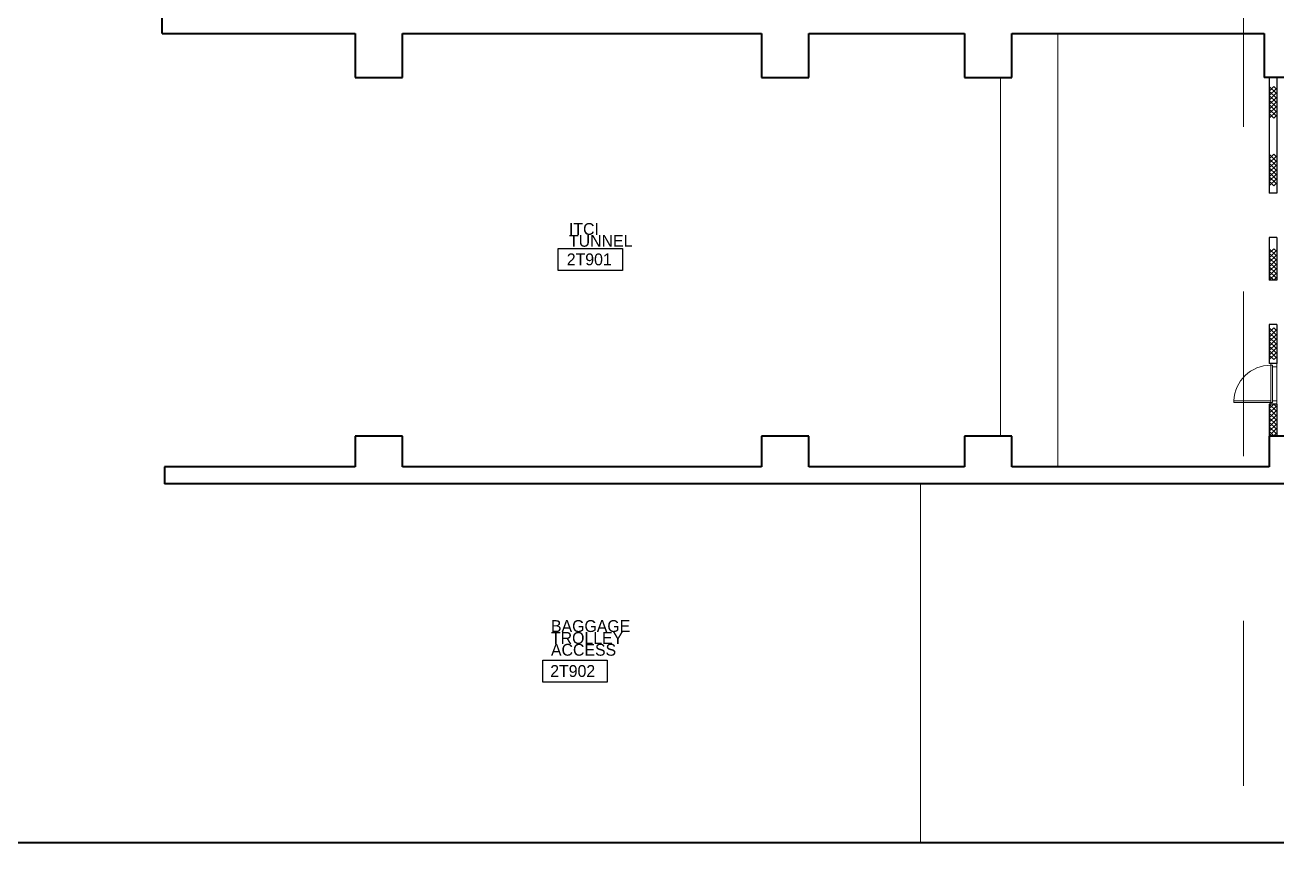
# Model space of a CAD drawing. Header units: metres. Extents: x 1807 to 3745, y 842 to 1968.
# Drawn here: x 3523.55 to 3560.53, y 1296.45 to 1320.85 of the extents above; entities that cross this region are included whole.
import ezdxf
from ezdxf.enums import TextEntityAlignment as Align

# ---------------------------------------------------------------- set-up
doc = ezdxf.new("R2010")
doc.units = ezdxf.units.M
doc.header["$MEASUREMENT"] = 0
doc.linetypes.add('DGN2', pattern=[9.732586, 4.866293, -4.866293])
for name, color, linetype, lineweight in [('Level 1', 7, 'Continuous', 0), ('Level 31', 7, 'Continuous', 0), ('Level 33', 7, 'Continuous', 0), ('TRIRIGA DOOR BOX', 7, 'Continuous', 0)]:
    doc.layers.add(name, color=color, linetype=linetype, lineweight=lineweight)
doc.styles.add('Style-CHAR_FAST_FONT', font='CHAR_FAST_FONT.shx', dxfattribs={"height": 0.2})

msp = doc.modelspace()

# ---------------------------------------------------------------- linework, layer by layer
at = {"layer": 'Level 1', "color": 7, "linetype": 'DGN2', "lineweight": 0}
msp.add_line((3559.54, 1585.49), (3559.54, 1258.51), dxfattribs=at)
at = {"layer": 'Level 1', "color": 7, "linetype": 'Continuous', "lineweight": 40}
for p, q in [((3527.6, 1320.6), (3527.6, 1321.1)), ((3527.6, 1320.6), (3533.3, 1320.6)), ((3533.3, 1320.6), (3533.3, 1319.3)), ((3534.7, 1319.3), (3534.7, 1320.6)), ((3534.7, 1320.6), (3545.3, 1320.6)), ((3545.3, 1320.6), (3545.3, 1319.3)), ((3546.7, 1319.3), (3546.7, 1320.6)), ((3546.7, 1320.6), (3551.3, 1320.6)), ((3551.3, 1320.6), (3551.3, 1319.3)), ((3552.7, 1319.3), (3552.7, 1320.6)), ((3552.7, 1320.6), (3560.15, 1320.6)), ((3560.15, 1320.6), (3560.15, 1319.3)), ((3533.3, 1319.3), (3534.7, 1319.3)), ((3545.3, 1319.3), (3546.7, 1319.3)), ((3551.3, 1319.3), (3552.7, 1319.3)), ((3561.7, 1319.3), (3560.15, 1319.3)), ((3534.7, 1308.7), (3533.3, 1308.7)), ((3533.3, 1308.7), (3533.3, 1307.8)), ((3534.7, 1307.8), (3534.7, 1308.7)), ((3546.7, 1308.7), (3545.3, 1308.7)), ((3545.3, 1308.7), (3545.3, 1307.8)), ((3546.7, 1307.8), (3546.7, 1308.7)), ((3552.7, 1308.7), (3551.3, 1308.7)), ((3551.3, 1308.7), (3551.3, 1307.8)), ((3552.7, 1307.8), (3552.7, 1308.7)), ((3561.7, 1308.7), (3560.3, 1308.7)), ((3560.3, 1308.7), (3560.3, 1307.8)), ((3527.67, 1307.8), (3527.67, 1307.3)), ((3533.3, 1307.8), (3527.67, 1307.8)), ((3545.3, 1307.8), (3534.7, 1307.8)), ((3551.3, 1307.8), (3546.7, 1307.8)), ((3560.3, 1307.8), (3552.7, 1307.8)), ((3561.7, 1307.3), (3527.67, 1307.3)), ((3521.2, 1296.7), (3561.7, 1296.7))]:
    msp.add_line(p, q, dxfattribs=at)
at = {"layer": 'Level 1', "color": 7, "linetype": 'Continuous', "lineweight": 0}
for p, q in [((3554.06, 1320.6), (3554.06, 1307.8)), ((3552.367, 1319.3), (3552.367, 1308.7)), ((3560.3, 1318.9), (3560.433, 1319.033)), ((3560.5, 1318.833), (3560.3, 1319.033)), ((3560.5, 1318.967), (3560.3, 1318.767)), ((3560.433, 1319.033), (3560.5, 1318.967)), ((3560.5, 1318.7), (3560.3, 1318.9)), ((3560.3, 1318.633), (3560.5, 1318.833)), ((3560.3, 1318.767), (3560.5, 1318.567)), ((3560.3, 1318.5), (3560.5, 1318.7)), ((3560.5, 1318.433), (3560.3, 1318.633)), ((3560.5, 1318.567), (3560.3, 1318.367)), ((3560.5, 1318.3), (3560.3, 1318.5)), ((3560.3, 1318.233), (3560.5, 1318.433)), ((3560.3, 1318.367), (3560.5, 1318.167)), ((3560.3, 1318.1), (3560.5, 1318.3)), ((3560.433, 1318.1), (3560.3, 1318.233)), ((3560.5, 1318.167), (3560.433, 1318.1)), ((3560.3, 1316.9), (3560.433, 1317.033)), ((3560.5, 1316.833), (3560.3, 1317.033)), ((3560.5, 1316.967), (3560.3, 1316.767)), ((3560.5, 1316.7), (3560.3, 1316.9)), ((3560.3, 1316.633), (3560.5, 1316.833)), ((3560.3, 1316.767), (3560.5, 1316.567)), ((3560.3, 1316.5), (3560.5, 1316.7)), ((3560.433, 1317.033), (3560.5, 1316.967)), ((3560.5, 1316.433), (3560.3, 1316.633)), ((3560.5, 1316.567), (3560.3, 1316.367)), ((3560.5, 1316.3), (3560.3, 1316.5)), ((3560.3, 1316.233), (3560.5, 1316.433)), ((3560.3, 1316.367), (3560.5, 1316.167)), ((3560.3, 1316.1), (3560.5, 1316.3)), ((3560.433, 1316.1), (3560.3, 1316.233)), ((3560.5, 1316.167), (3560.433, 1316.1)), ((3560.3, 1314.11), (3560.433, 1314.243)), ((3560.5, 1314.043), (3560.3, 1314.243)), ((3560.5, 1314.177), (3560.3, 1313.977)), ((3560.5, 1313.91), (3560.3, 1314.11)), ((3560.433, 1314.243), (3560.5, 1314.177)), ((3560.3, 1313.843), (3560.5, 1314.043)), ((3560.3, 1313.977), (3560.5, 1313.777)), ((3560.3, 1313.71), (3560.5, 1313.91)), ((3560.5, 1313.643), (3560.3, 1313.843)), ((3560.5, 1313.777), (3560.3, 1313.577)), ((3560.5, 1313.51), (3560.3, 1313.71)), ((3560.3, 1313.443), (3560.5, 1313.643)), ((3560.3, 1313.577), (3560.5, 1313.377)), ((3560.3, 1313.31), (3560.5, 1313.51)), ((3560.433, 1313.31), (3560.3, 1313.443)), ((3560.5, 1313.377), (3560.433, 1313.31)), ((3560.3, 1311.9), (3560.5, 1311.7)), ((3560.433, 1311.9), (3560.3, 1311.767)), ((3560.5, 1311.833), (3560.433, 1311.9)), ((3560.3, 1311.633), (3560.5, 1311.833)), ((3560.3, 1311.767), (3560.5, 1311.567)), ((3560.5, 1311.7), (3560.3, 1311.5)), ((3560.5, 1311.433), (3560.3, 1311.633)), ((3560.5, 1311.567), (3560.3, 1311.367)), ((3560.3, 1311.5), (3560.5, 1311.3)), ((3560.3, 1311.233), (3560.5, 1311.433)), ((3560.3, 1311.367), (3560.5, 1311.167)), ((3560.5, 1311.3), (3560.3, 1311.1)), ((3560.5, 1311.033), (3560.3, 1311.233)), ((3560.5, 1311.167), (3560.3, 1310.967)), ((3560.3, 1311.1), (3560.433, 1310.967)), ((3560.35, 1310.85), (3560.35, 1309.7)), ((3560.35, 1310.85), (3560.525, 1310.85)), ((3560.35, 1310.8), (3560.35, 1310.85)), ((3560.35, 1310.8), (3560.35, 1310.85)), ((3560.35, 1310.85), (3560.525, 1310.85)), ((3560.4, 1310.8), (3560.35, 1310.8)), ((3560.4, 1310.8), (3560.35, 1310.8)), ((3560.4, 1310.75), (3560.4, 1310.8)), ((3560.4, 1310.75), (3560.4, 1310.8)), ((3560.433, 1310.967), (3560.5, 1311.033)), ((3560.525, 1310.85), (3560.525, 1310.75)), ((3560.525, 1310.85), (3560.525, 1310.75)), ((3560.4, 1310.75), (3560.4, 1309.75)), ((3560.525, 1310.75), (3560.4, 1310.75)), ((3560.525, 1310.75), (3560.4, 1310.75)), ((3560.525, 1310.75), (3560.525, 1309.75)), ((3559.25, 1309.7), (3559.25, 1309.75)), ((3559.25, 1309.75), (3560.35, 1309.75)), ((3560.35, 1309.7), (3559.25, 1309.7)), ((3560.35, 1309.75), (3560.35, 1309.7)), ((3560.4, 1309.7), (3560.35, 1309.7)), ((3560.35, 1309.7), (3560.35, 1309.65)), ((3560.4, 1309.7), (3560.35, 1309.7)), ((3560.35, 1309.7), (3560.35, 1309.65)), ((3560.525, 1309.75), (3560.4, 1309.75)), ((3560.4, 1309.75), (3560.4, 1309.7)), ((3560.525, 1309.75), (3560.4, 1309.75)), ((3560.4, 1309.75), (3560.4, 1309.7)), ((3560.525, 1309.65), (3560.525, 1309.75)), ((3560.525, 1309.65), (3560.525, 1309.75)), ((3560.3, 1309.65), (3560.5, 1309.45)), ((3560.433, 1309.65), (3560.3, 1309.517)), ((3560.3, 1309.383), (3560.5, 1309.583)), ((3560.3, 1309.517), (3560.5, 1309.317)), ((3560.5, 1309.45), (3560.3, 1309.25)), ((3560.5, 1309.183), (3560.3, 1309.383)), ((3560.5, 1309.317), (3560.3, 1309.117)), ((3560.35, 1309.65), (3560.525, 1309.65)), ((3560.35, 1309.65), (3560.525, 1309.65)), ((3560.5, 1309.583), (3560.433, 1309.65)), ((3560.3, 1309.25), (3560.5, 1309.05)), ((3560.3, 1308.983), (3560.5, 1309.183)), ((3560.3, 1309.117), (3560.5, 1308.917)), ((3560.5, 1309.05), (3560.3, 1308.85)), ((3560.5, 1308.783), (3560.3, 1308.983)), ((3560.5, 1308.917), (3560.3, 1308.717)), ((3560.3, 1308.85), (3560.433, 1308.717)), ((3560.433, 1308.717), (3560.5, 1308.783)), ((3550, 1307.3), (3550, 1296.7))]:
    msp.add_line(p, q, dxfattribs=at)
at = {"layer": 'Level 1', "color": 7, "linetype": 'Continuous', "lineweight": 30}
for p, q in [((3560.3, 1319.3), (3560.3, 1315.88)), ((3560.525, 1319.3), (3560.525, 1315.88)), ((3560.525, 1315.88), (3560.3, 1315.88)), ((3560.525, 1314.57), (3560.3, 1314.57)), ((3560.3, 1314.57), (3560.3, 1313.31)), ((3560.525, 1314.57), (3560.525, 1313.31)), ((3560.525, 1313.31), (3560.3, 1313.31)), ((3560.525, 1312), (3560.3, 1312)), ((3560.3, 1312), (3560.3, 1310.85)), ((3560.525, 1312), (3560.525, 1310.85)), ((3560.525, 1310.85), (3560.3, 1310.85)), ((3560.525, 1309.65), (3560.3, 1309.65)), ((3560.3, 1309.65), (3560.3, 1308.7)), ((3560.525, 1309.65), (3560.525, 1308.7))]:
    msp.add_line(p, q, dxfattribs=at)
at = {"layer": 'Level 1', "color": 7, "linetype": 'Continuous', "lineweight": 0}
msp.add_arc((3560.35, 1309.7), 1.1, 90, 177.3974, dxfattribs=at)
at = {"layer": 'TRIRIGA DOOR BOX', "color": 251, "linetype": 'Continuous', "lineweight": 30, "true_color": 0x555555}
for points in [[(3539.302, 1314.252), (3541.202, 1314.252), (3541.202, 1313.602), (3539.302, 1313.602)], [(3538.847, 1302.091), (3540.747, 1302.091), (3540.747, 1301.441), (3538.847, 1301.441)]]:
    msp.add_lwpolyline(points, close=True, dxfattribs=at)

# ---------------------------------------------------------------- texts
at = {"layer": 'Level 31', "color": 7, "linetype": 'Continuous', "lineweight": 30, "char_height": 0.35, "attachment_point": 4, "line_spacing_factor": 0.6, "style": 'Style-CHAR_FAST_FONT'}
for s, insert, width in [('ITCI\\PTUNNEL\\P', (3539.618, 1314.648), 2.16752), ('BAGGAGE\\PTROLLEY\\PACCESS\\P', (3539.086, 1302.741), 2.54949)]:
    msp.add_mtext(s, dxfattribs=dict(at, insert=insert, width=width))
at = {"layer": 'Level 33', "color": 7, "linetype": 'Continuous', "lineweight": 30, "style": 'Style-CHAR_FAST_FONT'}
for s, p in [('2T901', (3539.553, 1313.927)), ('2T902', (3539.064, 1301.766))]:
    msp.add_text(s, height=0.35, dxfattribs=at).set_placement(p, align=Align.MIDDLE_LEFT)

doc.saveas('drawing.dxf')
